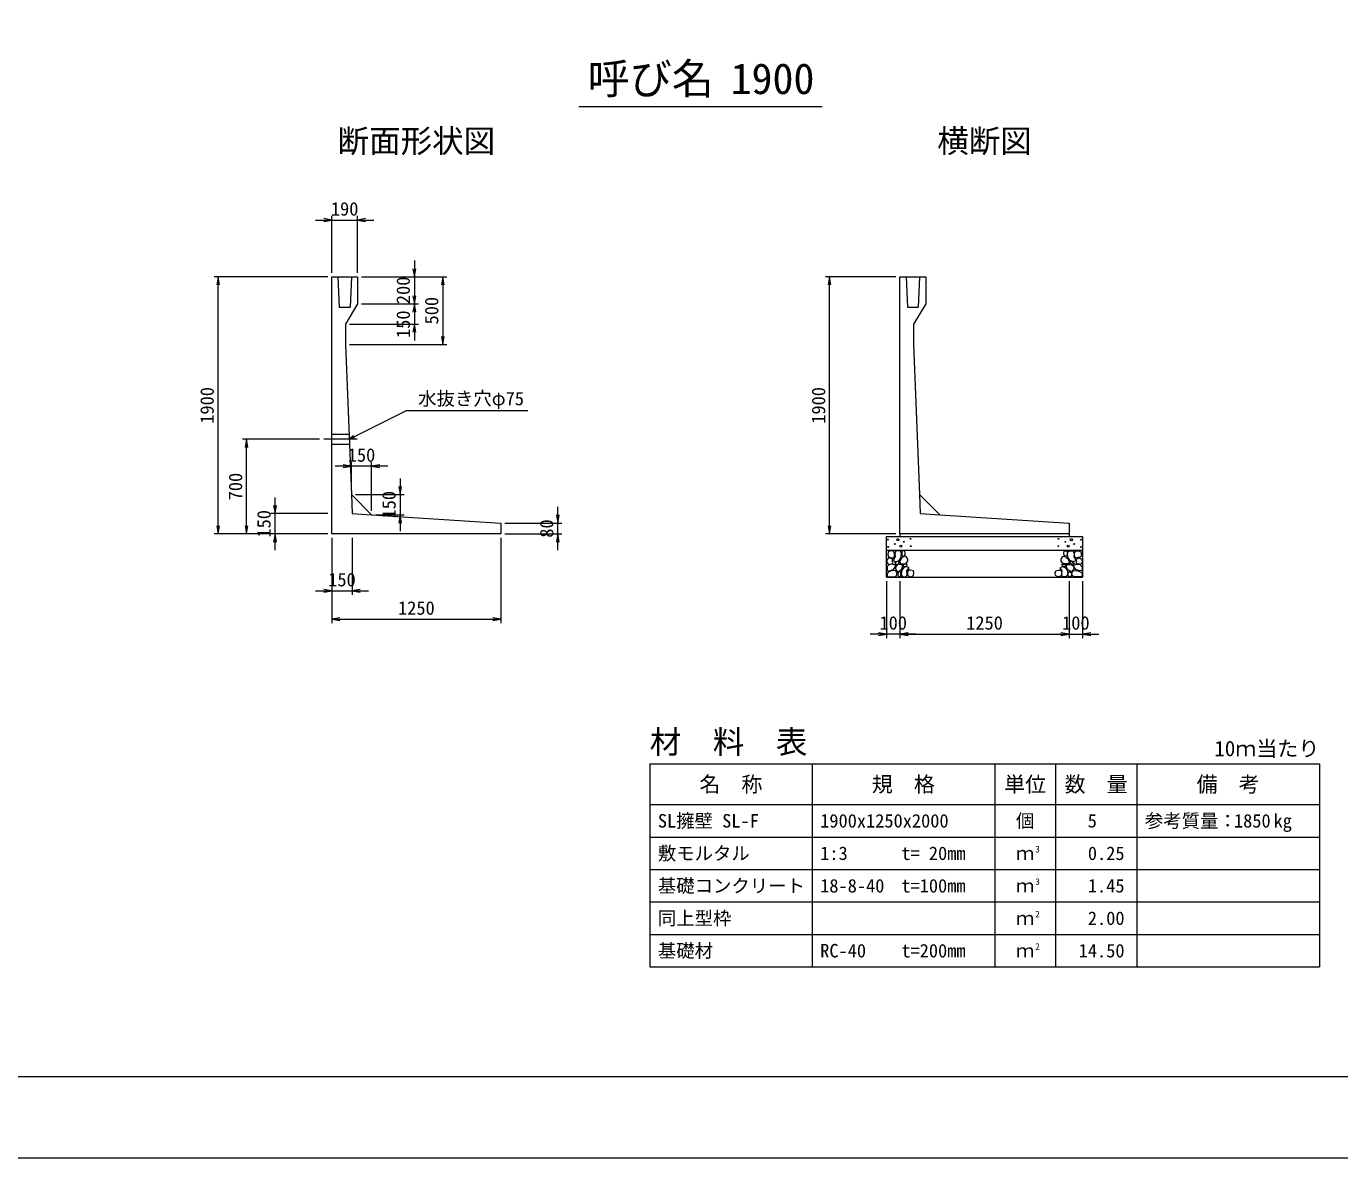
# Model space of a CAD drawing. Units: millimetres at full size, sheet at 1:40. Extents: x 0 to 25230, y 0 to 19861.
# Drawn here: x 10166 to 19876, y 0 to 8362 of the extents above; entities that cross this region are included whole.
import ezdxf
from ezdxf.enums import TextEntityAlignment as Align

# ---------------------------------------------------------------- set-up
doc = ezdxf.new("R2010")
doc.units = ezdxf.units.MM
doc.header["$LTSCALE"] = 40
doc.linetypes.add('CHAIN', pattern=[18.5, 12, -1.5, 3.5, -1.5])
doc.linetypes.add('DASHED_SPACED', pattern=[12, 6, -6])
for name, color, linetype, lineweight in [('D-BMK', 2, 'CHAIN', 13), ('D-DCR-HCHn', 4, 'Continuous', 9), ('D-MTR-FRAM', 7, 'Continuous', 13), ('D-MTR-LINE', 7, 'Continuous', 13), ('D-STR-DIM', 7, 'Continuous', 13), ('D-STR-STRn', 1, 'Continuous', 13), ('D-STR-TXT', 7, 'Continuous', 13), ('D-TTL', 2, 'Continuous', 13), ('D-TTL-TXT', 7, 'Continuous', 13)]:
    doc.layers.add(name, color=color, linetype=linetype, lineweight=lineweight)
doc.layers.add('D-MTR', color=7, linetype='Continuous')
doc.layers.add('D-MTR-TXT', color=7, linetype='Continuous')
doc.styles.add('ＭＳ ゴシック', font='')
doc.styles.get('ＭＳ ゴシック').set_extended_font_data('MS Gothic')

# ---------------------------------------------------------------- blocks, each defined once
blk = doc.blocks.new('open_arrow')
at = {"color": 0, "linetype": 'Continuous', "lineweight": -2}
blk.add_lwpolyline([(7.5, 1.25), (0, 0), (7.5, -1.25)], dxfattribs=at)

msp = doc.modelspace()

# ---------------------------------------------------------------- linework, layer by layer
at = {"layer": 'D-BMK'}
msp.add_line((12613, 5310), (12365, 5310), dxfattribs=at)
at = {"layer": 'D-DCR-HCHn'}
for points in [[(16576.2, 4481.59), (16555.4, 4486.22), (16536.9, 4476.97), (16534.59, 4456.17), (16539.21, 4439.99), (16562.33, 4433.05), (16578.51, 4433.05), (16585.44, 4444.61), (16585.44, 4470.04)], [(16594.69, 4483.91), (16587.76, 4463.1), (16590.07, 4439.99), (16573.89, 4414.56), (16594.69, 4403), (16617.8, 4414.56), (16631.67, 4433.05), (16636.3, 4463.1), (16631.67, 4479.28), (16617.8, 4486.22)], [(16638.61, 4479.28), (16638.61, 4451.55), (16650.16, 4444.61), (16661.72, 4451.55), (16664.03, 4467.73), (16661.72, 4481.59), (16645.54, 4486.22)], [(17861.39, 4479.28), (17861.39, 4451.55), (17849.84, 4444.61), (17838.28, 4451.55), (17835.97, 4467.73), (17838.28, 4481.59), (17854.46, 4486.22)], [(17905.31, 4483.91), (17912.24, 4463.1), (17909.93, 4439.99), (17926.11, 4414.56), (17905.31, 4403), (17882.2, 4414.56), (17868.33, 4433.05), (17863.7, 4463.1), (17868.33, 4479.28), (17882.2, 4486.22)], [(17923.8, 4481.59), (17944.6, 4486.22), (17963.1, 4476.97), (17965.41, 4456.17), (17960.79, 4439.99), (17937.67, 4433.05), (17921.49, 4433.05), (17914.56, 4444.61), (17914.56, 4470.04)], [(16532.28, 4423.81), (16525.35, 4403), (16534.59, 4389.14), (16557.71, 4386.82), (16573.49, 4393.6), (16566.95, 4409.94), (16571.58, 4419.18), (16562.33, 4428.43), (16548.46, 4433.05)], [(16576.16, 4347.01), (16593.28, 4372.69), (16591.14, 4379.11), (16567.59, 4385.53), (16546.19, 4383.39), (16531.21, 4370.55), (16529.07, 4355.57), (16531.21, 4340.59), (16548.33, 4336.31)], [(16599.31, 4403), (16587.76, 4393.76), (16592.38, 4386.82), (16608.56, 4386.82), (16615.49, 4389.14), (16620.12, 4398.38), (16613.18, 4405.32)], [(16636.08, 4347.01), (16646.78, 4372.69), (16638.22, 4383.39), (16612.54, 4383.39), (16601.84, 4379.11), (16591.14, 4364.13), (16591.14, 4351.29), (16601.84, 4334.17), (16614.68, 4332.03)], [(16633.98, 4428.43), (16622.43, 4400.69), (16631.67, 4389.14), (16659.41, 4389.14), (16670.97, 4393.76), (16682.53, 4409.94), (16682.53, 4423.81), (16670.97, 4442.3), (16657.1, 4444.61)], [(16672.47, 4295.64), (16678.89, 4314.91), (16676.75, 4336.31), (16691.73, 4359.85), (16672.47, 4370.55), (16651.06, 4359.85), (16638.22, 4342.73), (16633.94, 4314.91), (16638.22, 4299.92), (16651.06, 4293.5)], [(16668.19, 4370.55), (16678.89, 4379.11), (16674.61, 4385.53), (16659.62, 4385.53), (16653.2, 4383.39), (16648.92, 4374.83), (16655.34, 4368.41)], [(17827.53, 4295.64), (17821.11, 4314.91), (17823.25, 4336.31), (17808.27, 4359.85), (17827.53, 4370.55), (17848.94, 4359.85), (17861.78, 4342.73), (17866.06, 4314.91), (17861.78, 4299.92), (17848.94, 4293.5)], [(17866.02, 4428.43), (17877.57, 4400.69), (17868.33, 4389.14), (17840.59, 4389.14), (17829.03, 4393.76), (17817.47, 4409.94), (17817.47, 4423.81), (17829.03, 4442.3), (17842.9, 4444.61)], [(17831.81, 4370.55), (17821.11, 4379.11), (17825.39, 4385.53), (17840.38, 4385.53), (17846.8, 4383.39), (17851.08, 4374.83), (17844.66, 4368.41)], [(17863.92, 4347.01), (17853.22, 4372.69), (17861.78, 4383.39), (17887.46, 4383.39), (17898.16, 4379.11), (17908.86, 4364.13), (17908.86, 4351.29), (17898.16, 4334.17), (17885.32, 4332.03)], [(17900.69, 4403), (17912.24, 4393.76), (17907.62, 4386.82), (17891.44, 4386.82), (17884.51, 4389.14), (17879.88, 4398.38), (17886.82, 4405.32)], [(17923.84, 4347.01), (17906.72, 4372.69), (17908.86, 4379.11), (17932.41, 4385.53), (17953.81, 4383.39), (17968.79, 4370.55), (17970.93, 4355.57), (17968.79, 4340.59), (17951.67, 4336.31)], [(17967.72, 4423.81), (17974.65, 4403), (17965.41, 4389.14), (17942.29, 4386.82), (17926.51, 4393.6), (17933.05, 4409.94), (17928.42, 4419.18), (17937.67, 4428.43), (17951.54, 4433.05)], [(16584.72, 4293.5), (16599.7, 4299.92), (16603.98, 4321.33), (16595.42, 4336.31), (16580.44, 4340.59), (16561.17, 4338.45), (16539.77, 4329.89), (16529.07, 4317.05), (16529.07, 4302.06), (16535.49, 4293.5), (16561.17, 4295.64)], [(16631.8, 4299.92), (16631.8, 4325.61), (16621.1, 4332.03), (16610.4, 4325.61), (16608.26, 4310.62), (16610.4, 4297.78), (16625.38, 4293.5)], [(16689.59, 4297.78), (16708.85, 4293.5), (16725.97, 4302.06), (16728.11, 4321.33), (16723.83, 4336.31), (16702.43, 4342.73), (16687.45, 4342.73), (16681.03, 4332.03), (16681.03, 4308.48)], [(17810.41, 4297.78), (17791.15, 4293.5), (17774.03, 4302.06), (17771.89, 4321.33), (17776.17, 4336.31), (17797.57, 4342.73), (17812.55, 4342.73), (17818.97, 4332.03), (17818.97, 4308.48)], [(17868.2, 4299.92), (17868.2, 4325.61), (17878.9, 4332.03), (17889.6, 4325.61), (17891.74, 4310.62), (17889.6, 4297.78), (17874.62, 4293.5)], [(17915.28, 4293.5), (17900.3, 4299.92), (17896.02, 4321.33), (17904.58, 4336.31), (17919.56, 4340.59), (17938.83, 4338.45), (17960.23, 4329.89), (17970.93, 4317.05), (17970.93, 4302.06), (17964.51, 4293.5), (17938.83, 4295.64)]]:
    msp.add_lwpolyline(points, close=True, dxfattribs=at)
for centre, radius in [((16535.73, 4567.43), 3), ((16608.34, 4567.43), 7.5), ((16703.13, 4573.48), 3), ((17796.87, 4573.48), 3), ((17891.66, 4567.43), 7.5), ((17964.27, 4567.43), 3), ((16536.87, 4513.92), 3), ((16587.29, 4535.76), 3), ((16631.66, 4519.97), 7.5), ((16652.71, 4551.64), 3), ((16704.27, 4519.97), 3), ((17795.73, 4519.97), 3), ((17847.29, 4551.64), 3), ((17868.34, 4519.97), 7.5), ((17912.71, 4535.76), 3), ((17963.13, 4513.92), 3)]:
    msp.add_circle(centre, radius, dxfattribs=at)
at = {"layer": 'D-MTR-FRAM'}
for p, q in [((14775, 2910), (19725, 2910)), ((14775, 2910), (14775, 1410)), ((19725, 2910), (19725, 1410)), ((14775, 1410), (19725, 1410))]:
    msp.add_line(p, q, dxfattribs=at)
at = {"layer": 'D-MTR-LINE'}
for p, q in [((15975, 2910), (15975, 1410)), ((17325, 2910), (17325, 1410)), ((17775, 2910), (17775, 1410)), ((18375, 2910), (18375, 1410)), ((14775, 2610), (19725, 2610)), ((14775, 2370), (19725, 2370)), ((14775, 2130), (19725, 2130)), ((14775, 1890), (19725, 1890)), ((14775, 1650), (19725, 1650))]:
    msp.add_line(p, q, dxfattribs=at)
at = {"layer": 'D-STR-DIM'}
for p, q in [((12305, 6930), (12735, 6930)), ((12425, 6540), (12425, 6960)), ((12615, 6540), (12615, 6960)), ((13035, 6630), (13035, 6190)), ((12395, 6510), (11555, 6510)), ((11585, 4610), (11585, 6510)), ((12645, 6510), (13065, 6510)), ((12645, 6510), (13275, 6510)), ((13245, 6510), (13245, 6010)), ((16595, 6510), (16075, 6510)), ((16105, 4610), (16105, 6510)), ((13035, 6430), (13035, 6040)), ((12645, 6310), (13065, 6310)), ((12645, 6310), (13065, 6310)), ((12555, 6160), (13065, 6160)), ((12555, 6010), (13275, 6010)), ((12335, 5310), (11765, 5310)), ((11795, 4610), (11795, 5310)), ((12839.37, 5110.81), (12449.37, 5110.81)), ((12569.37, 4930.81), (12569.37, 5140.81)), ((12719.37, 4780.81), (12719.37, 5140.81)), ((12929.37, 5020.81), (12929.37, 4630.81)), ((12005, 4490), (12005, 4880)), ((12599.37, 4900.81), (12959.37, 4900.81)), ((12395, 4760), (11975, 4760)), ((14095, 4490), (14095, 4810)), ((12749.37, 4750.81), (12959.37, 4750.81)), ((13705, 4690), (14125, 4690)), ((12395, 4610), (11555, 4610)), ((12395, 4610), (11765, 4610)), ((12395, 4610), (11975, 4610)), ((12425, 4580), (12425, 4160)), ((12425, 4580), (12425, 3950)), ((12575, 4580), (12575, 4160)), ((13675, 4580), (13675, 3950)), ((13705, 4610), (14125, 4610)), ((16595, 4610), (16075, 4610)), ((12305, 4190), (12695, 4190)), ((16525, 4260), (16525, 3840)), ((16625, 4260), (16625, 3840)), ((16625, 4260), (16625, 3840)), ((17875, 4260), (17875, 3840)), ((17875, 4260), (17875, 3840)), ((17975, 4260), (17975, 3840)), ((12425, 3980), (13675, 3980)), ((16745, 3870), (16405, 3870)), ((16625, 3870), (17875, 3870)), ((17755, 3870), (18095, 3870))]:
    msp.add_line(p, q, dxfattribs=at)
at = {"layer": 'D-STR-STRn'}
for p, q in [((12425, 4610), (12425, 6510)), ((12425, 6510), (12615, 6510)), ((12615, 6510), (12615, 6310)), ((16625, 4610), (16625, 6510)), ((16625, 6510), (16815, 6510)), ((16815, 6510), (16815, 6310)), ((12615, 6310), (12525, 6160)), ((16815, 6310), (16725, 6160)), ((12525, 6160), (12525, 6010)), ((16725, 6160), (16725, 6010)), ((12525, 6010), (12569.37, 4900.81)), ((16725, 6010), (16769.37, 4900.81)), ((12719.37, 4750.81), (12569.37, 4900.81)), ((16919.37, 4750.81), (16769.37, 4900.81)), ((12719.37, 4750.81), (13675, 4690)), ((13675, 4690), (13675, 4610)), ((16919.37, 4750.81), (17875, 4690)), ((17875, 4690), (17875, 4610)), ((13675, 4610), (12425, 4610)), ((16525, 4290), (16525, 4590)), ((16525, 4590), (17975, 4590)), ((16625, 4610), (16625, 4590)), ((17875, 4610), (16625, 4610)), ((17875, 4610), (17875, 4590)), ((17975, 4590), (17975, 4290)), ((16525, 4490), (17975, 4490)), ((16525, 4290), (17975, 4290))]:
    msp.add_line(p, q, dxfattribs=at)
at = {"layer": 'D-STR-STRn', "linetype": 'DASHED_SPACED'}
for p, q in [((12470, 6510), (12480, 6285)), ((12570, 6510), (12560, 6285)), ((16670, 6510), (16680, 6285)), ((16770, 6510), (16760, 6285)), ((12480, 6285), (12560, 6285)), ((16680, 6285), (16760, 6285)), ((12425, 5347.5), (12551.5, 5347.5)), ((12425, 5272.5), (12554.5, 5272.5))]:
    msp.add_line(p, q, dxfattribs=at)
at = {"layer": 'D-STR-STRn', "color": 2, "linetype": 'DASHED_SPACED'}
for p, q in [((12569.37, 4900.81), (12575, 4760)), ((16769.37, 4900.81), (16775, 4760)), ((12575, 4760), (12719.37, 4750.81)), ((16775, 4760), (16919.37, 4750.81))]:
    msp.add_line(p, q, dxfattribs=at)
at = {"layer": 'D-STR-TXT'}
msp.add_line((13873, 5520), (12973, 5520), dxfattribs=at)
msp.add_lwpolyline([(12553, 5310), (12588.78, 5327.89), (12973, 5520)], dxfattribs=at)
at = {"layer": 'D-TTL'}
for points in [[(0, 0), (25230, 0), (25230, 17820), (0, 17820)], [(600, 600), (24630, 600), (24630, 17220), (600, 17220)]]:
    msp.add_lwpolyline(points, close=True, dxfattribs=at)
at = {"layer": 'D-TTL-TXT'}
msp.add_line((14250, 7770), (16050, 7770), dxfattribs=at)

# ---------------------------------------------------------------- block references
at = {"layer": 'D-STR-DIM', "xscale": 8, "yscale": 8}
for p, rotation in [((12425, 6930), 180), ((11585, 6510), 270), ((13035, 6510), 90), ((13245, 6510), 270), ((16105, 6510), 270), ((13035, 6310), 90), ((13035, 6310), 270), ((13035, 6160), 270), ((13245, 6010), 90), ((11795, 5310), 270), ((12569.37, 5110.81), 180), ((12929.37, 4900.81), 90), ((12005, 4760), 90), ((11585, 4610), 90), ((11795, 4610), 90), ((12929.37, 4750.81), 270), ((14095, 4690), 90), ((16105, 4610), 90), ((12005, 4610), 270), ((14095, 4610), 270), ((12425, 4190), 180), ((13675, 3980), 180), ((16525, 3870), 180), ((17875, 3870), 180), ((17875, 3870), 180)]:
    msp.add_blockref('open_arrow', p, dxfattribs=dict(at, rotation=rotation))
for p in [(12615, 6930), (12719.37, 5110.81), (12575, 4190), (12425, 3980), (16625, 3870), (16625, 3870), (17975, 3870)]:
    msp.add_blockref('open_arrow', p, dxfattribs=at)
at = {"layer": 'D-STR-TXT', "xscale": 5.33, "yscale": 5.33, "rotation": 26.6}
msp.add_blockref('open_arrow', (12553, 5310), dxfattribs=at)

# ---------------------------------------------------------------- texts
at = {"layer": 'D-MTR', "style": 'ＭＳ ゴシック'}
msp.add_text('材\u3000料\u3000表', height=170.9, dxfattribs=at).set_placement((14775, 2937.23), align=Align.BOTTOM_LEFT)
msp.add_text('10ｍ当たり', height=113.9, dxfattribs=at).set_placement((19725, 2933.15), align=Align.BOTTOM_RIGHT)
at = {"layer": 'D-MTR-TXT', "style": 'ＭＳ ゴシック'}
for s, height, p in [('名\u3000称', 113.9, (15375, 2760)), ('規\u3000格', 113.9, (16650, 2760)), ('単位', 113.9, (17550, 2760)), ('数\u3000量', 113.9, (18075, 2760)), ('備\u3000考', 113.9, (19050, 2760)), ('個', 99.69, (17550, 2490)), ('ｍ', 99.69, (17550, 2250)), ('ｍ', 99.69, (17550, 2010)), ('ｍ', 99.69, (17550, 1770)), ('ｍ', 99.69, (17550, 1530))]:
    msp.add_text(s, height=height, dxfattribs=at).set_placement(p, align=Align.MIDDLE_CENTER)
for s, p in [('SL擁壁 SL-F', (14835, 2490)), ('1900x1250x2000', (16035, 2490)), ('参考質量：    kg', (18435, 2490)), ('敷モルタル', (14835, 2250)), ('1:3', (16035, 2250)), ('t= 20mm', (16635, 2250)), ('基礎コンクリート', (14835, 2010)), ('18-8-40', (16035, 2010)), ('t=100mm', (16635, 2010)), ('同上型枠', (14835, 1770)), ('基礎材', (14835, 1530)), ('RC-40', (16035, 1530)), ('t=200mm', (16635, 1530))]:
    msp.add_text(s, height=99.69, dxfattribs=at).set_placement(p, align=Align.MIDDLE_LEFT)
for s, p in [('5', (18080.33, 2490)), ('1850', (19365, 2490)), ('0.25', (18285, 2250)), ('1.45', (18285, 2010)), ('2.00', (18285, 1770)), ('14.50', (18285, 1530))]:
    msp.add_text(s, height=99.69, dxfattribs=at).set_placement(p, align=Align.MIDDLE_RIGHT)
for s, p in [('3', (17625, 2240.44)), ('3', (17625, 2000.44)), ('2', (17625, 1760.44)), ('2', (17625, 1520.44))]:
    msp.add_text(s, height=49.84, dxfattribs=at).set_placement(p, align=Align.BOTTOM_LEFT)
at = {"layer": 'D-STR-DIM', "style": 'ＭＳ ゴシック'}
for s, p in [('190', (12520, 7012.5)), ('150', (12644.37, 5193.31)), ('150', (12500, 4272.5)), ('1250', (13050, 4062.5)), ('100', (16575, 3952.5)), ('1250', (17250, 3952.5)), ('100', (17925, 3952.5))]:
    msp.add_text(s, height=99.69, dxfattribs=at).set_placement(p, align=Align.MIDDLE_CENTER)
for s, p in [('200', (12952.5, 6410)), ('500', (13162.5, 6260)), ('150', (12952.5, 6160)), ('1900', (11502.5, 5560)), ('1900', (16022.5, 5560)), ('700', (11712.5, 4960)), ('150', (12846.87, 4825.81)), ('150', (11922.5, 4685)), ('80', (14012.5, 4650))]:
    msp.add_text(s, height=99.69, rotation=90, dxfattribs=at).set_placement(p, align=Align.MIDDLE_CENTER)
at = {"layer": 'D-STR-TXT', "style": 'ＭＳ ゴシック'}
msp.add_text('水抜き穴φ75', height=99.69, dxfattribs=at).set_placement((13063, 5530.88), align=Align.BOTTOM_LEFT)
at = {"layer": 'D-TTL-TXT', "style": 'ＭＳ ゴシック'}
for s, height, p in [('呼び名', 227.9, (14782.5, 7792.5)), ('1900', 227.9, (15682.5, 7792.5)), ('断面形状図', 170.9, (13050, 7377.23)), ('横断図', 170.9, (17250, 7377.23))]:
    msp.add_text(s, height=height, dxfattribs=at).set_placement(p, align=Align.BOTTOM_CENTER)

doc.saveas('drawing.dxf')
